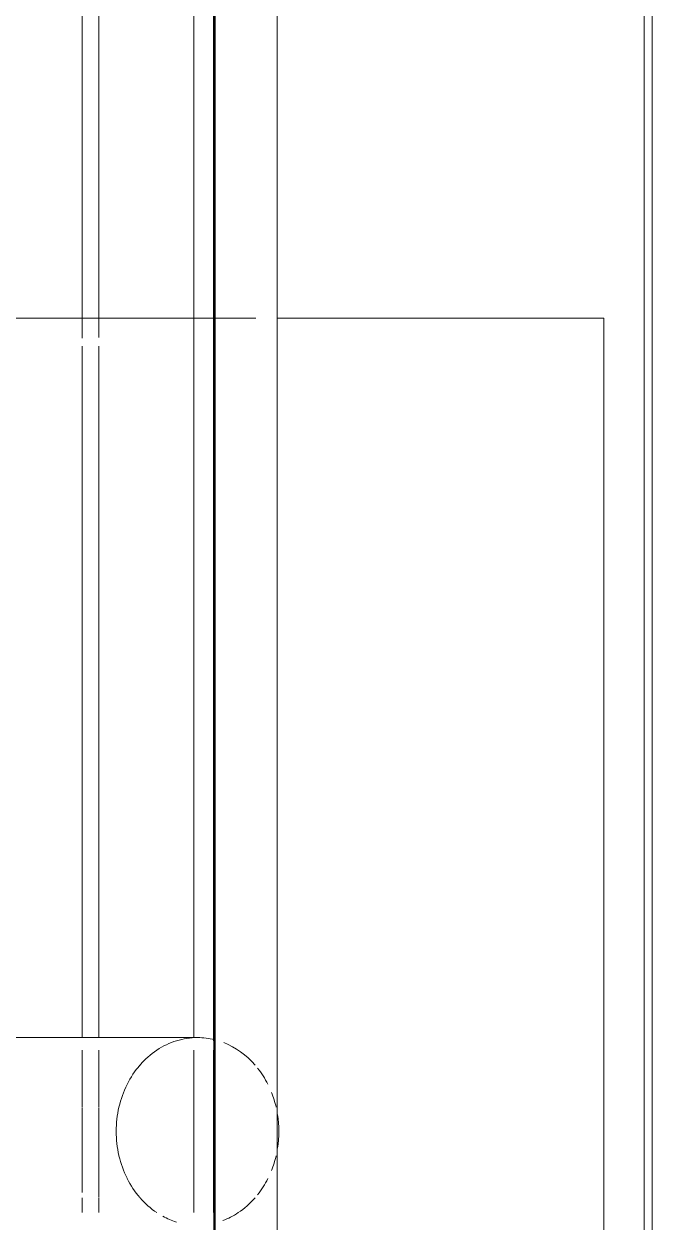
# Model space of a CAD drawing. Header units: inches. Extents: x -4235 to -464, y 9767 to 12347.
# Drawn here: x -3861.486 to -3858.974, y 10631.9 to 10636.689 of the extents above; entities that cross this region are included whole.
import ezdxf

# ---------------------------------------------------------------- set-up
doc = ezdxf.new("R2010")
doc.units = ezdxf.units.IN
doc.header["$MEASUREMENT"] = 0
doc.linetypes.add('Dash 1_16_', pattern=[0.125, 0.0625, -0.0625])
for name, color, linetype, lineweight in [('A-WALL', 113, 'Continuous', 13), ('A-WALL-5', 113, 'Continuous', 9), ('A-WALL-6', 113, 'Continuous', 50), ('C-PROP-LINE-1', 91, 'Dash 1_16_', 50)]:
    doc.layers.add(name, color=color, linetype=linetype, lineweight=lineweight)

# ---------------------------------------------------------------- blocks, each defined once
blk = doc.blocks.new('Basic Wall _ EXT - FIBER CEMENT - LARGE - ___-2162461-BACKGROUND - RCP - 3RD FLOOR')
at = {"layer": 'A-WALL-5'}
for p, q in [((-3859.005, 10666.3269), (-3859.005, 10626.8011)), ((-3859.005, 10666.3269), (-3859.005, 10626.8011)), ((-3858.9737, 10626.8011), (-3858.9737, 10666.3269)), ((-3858.9737, 10666.3269), (-3858.9737, 10626.8011))]:
    blk.add_line(p, q, dxfattribs=at)
blk = doc.blocks.new('Basic Wall _ EXT - FIBER CEMENT - SMALL - ___-2145935-BACKGROUND - RCP - 3RD FLOOR')
at = {"layer": 'A-WALL-5'}
for p, q in [((-3861.2526, 10666.3269), (-3861.2526, 10635.5124)), ((-3861.1857, 10666.3269), (-3861.1857, 10635.5124)), ((-3860.8064, 10666.3269), (-3860.8064, 10635.5124)), ((-3860.7276, 10666.3269), (-3860.7276, 10635.5124)), ((-3860.7276, 10666.3269), (-3860.7276, 10635.5124)), ((-3861.2526, 10635.5124), (-3861.2526, 10635.4337)), ((-3861.1857, 10635.5124), (-3861.1857, 10635.4362)), ((-3860.8064, 10635.5124), (-3860.8064, 10632.6374)), ((-3860.7276, 10635.5124), (-3860.7276, 10632.6246)), ((-3860.7276, 10635.5124), (-3860.7276, 10632.6246)), ((-3861.2526, 10635.4016), (-3861.2526, 10632.6372)), ((-3861.1857, 10635.4016), (-3861.1857, 10632.6373)), ((-3861.2526, 10632.5865), (-3861.2526, 10632.5278)), ((-3861.1857, 10632.5866), (-3861.1857, 10632.5277)), ((-3860.8064, 10632.5869), (-3860.8064, 10632.5276)), ((-3860.7276, 10632.587), (-3860.7276, 10632.5276)), ((-3860.7276, 10632.587), (-3860.7276, 10632.5276)), ((-3861.2526, 10632.5267), (-3861.2526, 10632.4503)), ((-3861.1857, 10632.5268), (-3861.1857, 10632.4502)), ((-3860.8064, 10632.5272), (-3860.8064, 10632.45)), ((-3860.7276, 10632.5273), (-3860.7276, 10632.45)), ((-3860.7276, 10632.5273), (-3860.7276, 10632.45)), ((-3861.2526, 10632.449), (-3861.2526, 10632.36)), ((-3861.1857, 10632.449), (-3861.1857, 10632.36)), ((-3860.8064, 10632.4495), (-3860.8064, 10632.3597)), ((-3860.7276, 10632.4496), (-3860.7276, 10632.3596)), ((-3860.7276, 10632.4496), (-3860.7276, 10632.3596)), ((-3861.2526, 10632.3585), (-3861.2526, 10632.2631)), ((-3861.1857, 10632.3586), (-3861.1857, 10632.2631)), ((-3860.8064, 10632.359), (-3860.8064, 10632.2627)), ((-3860.7276, 10632.3591), (-3860.7276, 10632.2626)), ((-3860.7276, 10632.3591), (-3860.7276, 10632.2626)), ((-3860.7276, 10632.2621), (-3860.7276, 10632.1656)), ((-3860.7276, 10632.2621), (-3860.7276, 10632.1656)), ((-3861.2526, 10632.2616), (-3861.2526, 10632.1662)), ((-3861.1857, 10632.2616), (-3861.1857, 10632.1661)), ((-3860.8064, 10632.262), (-3860.8064, 10632.1657)), ((-3861.2526, 10632.1647), (-3861.2526, 10632.0757)), ((-3861.1857, 10632.1647), (-3861.1857, 10632.0757)), ((-3860.8064, 10632.165), (-3860.8064, 10632.0752)), ((-3860.7276, 10632.1651), (-3860.7276, 10632.0751)), ((-3860.7276, 10632.1651), (-3860.7276, 10632.0751)), ((-3861.2526, 10632.0744), (-3861.2526, 10632.0184)), ((-3861.1857, 10632.0745), (-3861.1857, 10631.9993)), ((-3860.8064, 10632.0747), (-3860.8064, 10631.9975)), ((-3860.7276, 10632.0747), (-3860.7276, 10631.9974)), ((-3860.7276, 10632.0747), (-3860.7276, 10631.9974)), ((-3861.2526, 10631.997), (-3861.2526, 10631.9382)), ((-3861.1857, 10631.997), (-3861.1857, 10631.9381)), ((-3860.8064, 10631.9971), (-3860.8064, 10631.9378)), ((-3860.7276, 10631.9971), (-3860.7276, 10631.9377)), ((-3860.7276, 10631.9971), (-3860.7276, 10631.9377))]:
    blk.add_line(p, q, dxfattribs=at)
blk = doc.blocks.new('Walls 60 - Walls 1-2574721-BACKGROUND - RCP - 3RD FLOOR')
at = {"layer": 'A-WALL-5'}
for p, q in [((-3861.5915, 10635.5124), (-3860.7237, 10635.5124)), ((-3860.7237, 10635.5124), (-3860.5589, 10635.5124)), ((-3860.4737, 10635.5124), (-3859.1667, 10635.5124)), ((-3859.1667, 10635.5124), (-3859.1667, 10634.5605)), ((-3859.1667, 10633.8874), (-3859.1667, 10635.5124)), ((-3859.1667, 10634.5605), (-3859.1667, 10633.1035)), ((-3859.1667, 10630.6374), (-3859.1667, 10633.8874)), ((-3859.1667, 10633.1035), (-3859.1667, 10632.2624)), ((-3861.5915, 10632.6374), (-3860.7915, 10632.6374)), ((-3859.1667, 10632.2624), (-3859.1667, 10629.4478))]:
    blk.add_line(p, q, dxfattribs=at)
for start_param, end_param in [(0.262584, 0.523234), (0, 0.261656), (6.072664, 6.283185), (5.497787, 5.953741), (0.524991, 0.784707), (0.787185, 1.046129), (5.238312, 5.452737), (1.049162, 1.307556), (4.974188, 5.140814), (1.310938, 1.569046), (4.531436, 4.893342), (1.572547, 1.830655), (1.834037, 2.092431), (4.2831, 4.45059), (2.095464, 2.354408), (3.971371, 4.185842), (2.356886, 2.616602), (3.665191, 3.926991), (3.456114, 3.665191), (2.698715, 2.879008)]:
    blk.add_ellipse((-3860.7915, 10632.2624), major_axis=(0, 0.375), ratio=0.86769, start_param=start_param, end_param=end_param, dxfattribs=at)
blk = doc.blocks.new('Family - ___-2835860-BACKGROUND - RCP - 3RD FLOOR')
at = {"layer": 'C-PROP-LINE-1'}
blk.add_line((-3860.7237, 9980.1894), (-3860.7237, 11434.3894), dxfattribs=at)
blk = doc.blocks.new('Family - ___-2835932-BACKGROUND - RCP - 3RD FLOOR')
at = {"layer": 'C-PROP-LINE-1'}
blk.add_line((-3860.7237, 9980.1894), (-3860.7237, 12118.5894), dxfattribs=at)

msp = doc.modelspace()

# ---------------------------------------------------------------- linework, layer by layer
at = {"layer": 'A-WALL'}
for p, q in [((-3860.4737, 10626.8011), (-3860.4737, 10666.3269)), ((-3858.9737, 10626.8011), (-3858.9737, 10666.3269))]:
    msp.add_line(p, q, dxfattribs=at)
at = {"layer": 'A-WALL-6'}
msp.add_line((-3860.7237, 10626.8011), (-3860.7237, 10666.3269), dxfattribs=at)

# ---------------------------------------------------------------- block references
at = {"layer": 'A-WALL-5'}
for name in ['Basic Wall _ EXT - FIBER CEMENT - SMALL - ___-2145935-BACKGROUND - RCP - 3RD FLOOR', 'Basic Wall _ EXT - FIBER CEMENT - LARGE - ___-2162461-BACKGROUND - RCP - 3RD FLOOR', 'Walls 60 - Walls 1-2574721-BACKGROUND - RCP - 3RD FLOOR']:
    msp.add_blockref(name, (0, 0), dxfattribs=at)
at = {"layer": 'C-PROP-LINE-1'}
for name in ['Family - ___-2835860-BACKGROUND - RCP - 3RD FLOOR', 'Family - ___-2835932-BACKGROUND - RCP - 3RD FLOOR']:
    msp.add_blockref(name, (0, 0), dxfattribs=at)

doc.saveas('drawing.dxf')
